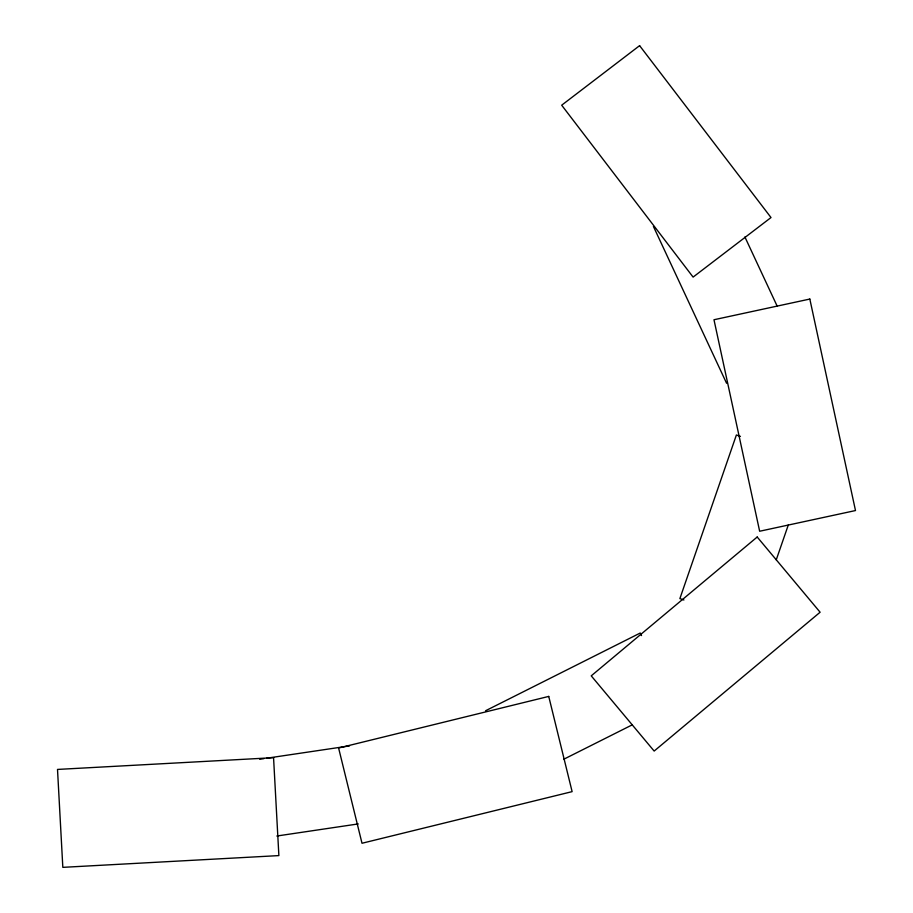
<?xml version="1.0" encoding="UTF-8"?>
<svg xmlns="http://www.w3.org/2000/svg" width="913" height="913" viewBox="0 0 913 913"><rect width="100%" height="100%" fill="white"/><g stroke="black" fill="none" stroke-linecap="round" stroke-linejoin="round"><path stroke-width="1.37" d="M776.255 559.829L788.307 524.964M485.579 710.748L640.241 633.029L641.519 635.574M563.903 759.182L632.367 724.785M259.703 759.262L263.914 758.635M266.722 758.212L349.519 745.91M276.844 836.023L358.25 823.925M740.432 436.38L736.392 434.976L679.877 598.597L683.917 599.989M744.894 236.958L777.283 306.391M653.411 226.413L726.588 383.277M757.197 537.015L591.236 675.848L654.153 751.057L820.114 612.224L757.197 537.015M639.602 45.65L561.689 105.2L693.104 277.096L771.006 217.545L639.602 45.65M548.736 696.414L338.609 748.032L362.005 843.258L572.12 791.639L548.736 696.414M809.831 299.053L713.977 319.744L759.65 531.24L855.492 510.55L809.831 299.053M273.558 757.676L57.508 769.431L62.826 867.35L278.876 855.595L273.558 757.676"/></g></svg>
